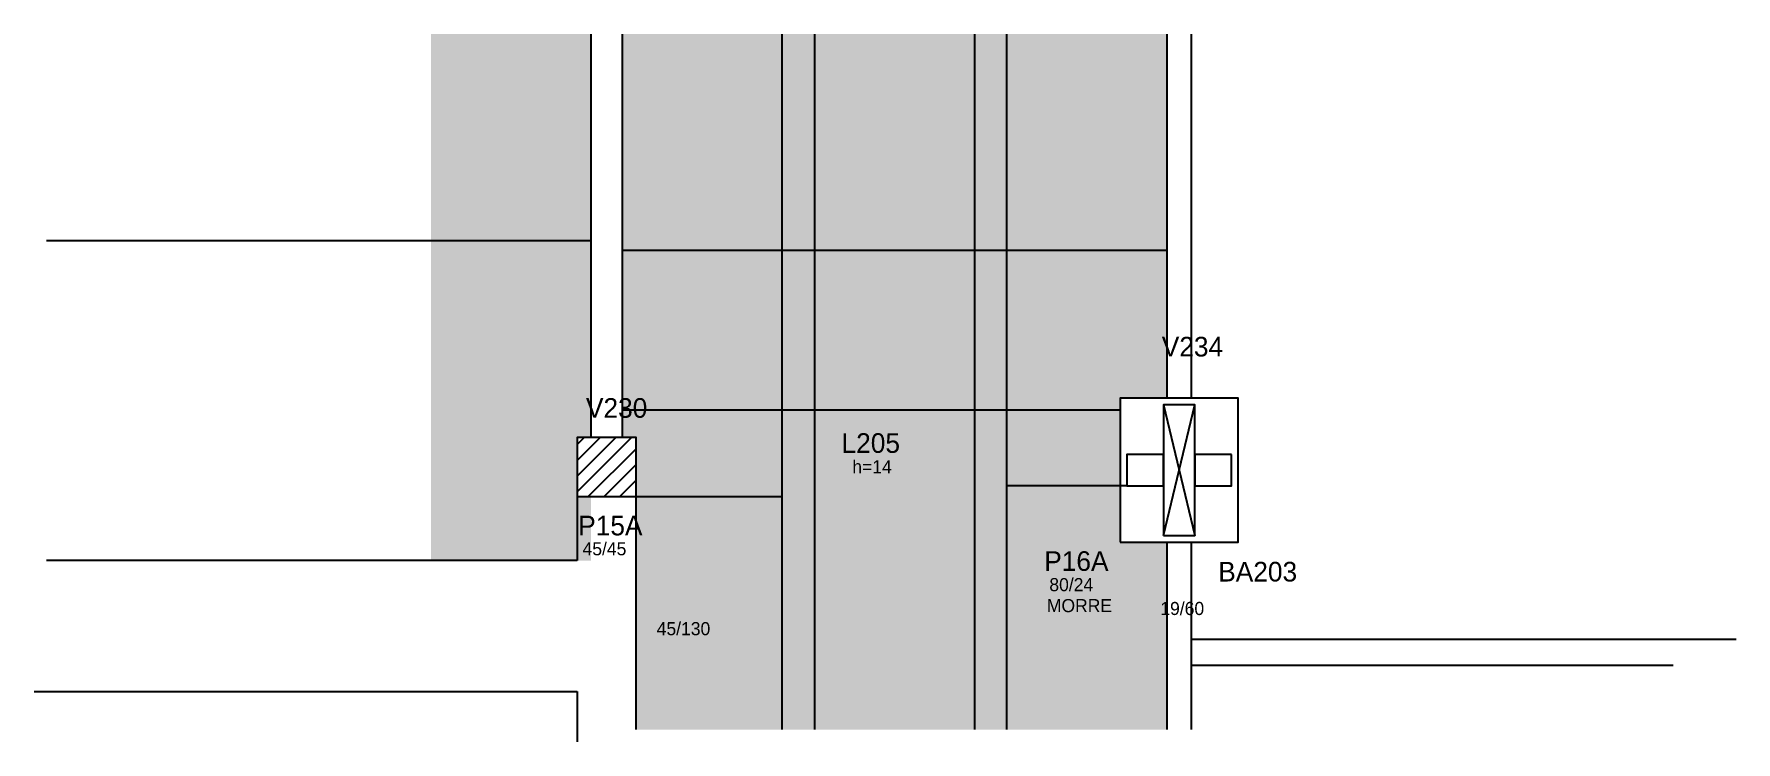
# Model space of a CAD drawing. Header units: metres. Extents: x 4495 to 5794, y 2340 to 2881.
import ezdxf

# ---------------------------------------------------------------- set-up
doc = ezdxf.new("R2010")
doc.units = ezdxf.units.M
for name, color, linetype in [('1', 7, 'Continuous'), ('3', 7, 'Continuous'), ('4', 7, 'Continuous'), ('7', 7, 'Continuous'), ('Hachura', 7, 'Continuous'), ('Painéis', 7, 'Continuous'), ('REAPROVEITAMENTO', 7, 'Continuous')]:
    doc.layers.add(name, color=color, linetype=linetype)

msp = doc.modelspace()

# ---------------------------------------------------------------- hatches: boundary and pattern name
at = {"layer": 'Hachura'}
h = msp.add_hatch(color=7, dxfattribs=at)
h.dxf.hatch_style = 1
h.paths.add_polyline_path([(5090.9, 2349.6), (5065.9, 2349.6), (5065.9, 2349.6), (5065.9, 2880.6), (5065.9, 2880.6), (5090.9, 2880.6), (5090.9, 2880.6), (5090.9, 2349.6)])
h = msp.add_hatch(color=7, dxfattribs=at)
h.dxf.hatch_style = 1
h.paths.add_polyline_path([(5237.4, 2349.6), (5212.9, 2349.6), (5212.9, 2349.6), (5212.9, 2880.6), (5212.9, 2880.6), (5237.4, 2880.6), (5237.4, 2880.6), (5237.4, 2349.6)])
at = {"layer": 'REAPROVEITAMENTO'}
h = msp.add_hatch(color=7, dxfattribs=at)
h.dxf.hatch_style = 1
h.paths.add_polyline_path([(4909.4, 2572.6), (4919.9, 2572.6), (4919.9, 2572.6), (4919.9, 2880.6), (4919.9, 2880.6), (4797.9, 2880.6), (4797.9, 2880.6), (4797.9, 2478.6), (4797.9, 2478.6), (4919.9, 2478.6), (4919.9, 2478.6), (4919.9, 2527.6), (4919.9, 2527.6), (4909.4, 2527.6), (4909.4, 2527.6), (4909.4, 2572.6)])
h = msp.add_hatch(color=7, dxfattribs=at)
h.dxf.hatch_style = 1
h.paths.add_polyline_path([(5237.4, 2880.6), (5237.4, 2593.6), (5237.4, 2593.6), (5323.9, 2593.6), (5323.9, 2593.6), (5323.9, 2602.6), (5323.9, 2602.6), (5359.4, 2602.6), (5359.4, 2602.6), (5359.4, 2880.6), (5359.4, 2880.6), (5237.4, 2880.6)])
h.paths.add_polyline_path([(5065.9, 2593.6), (5065.9, 2880.6), (5065.9, 2880.6), (4943.9, 2880.6), (4943.9, 2880.6), (4943.9, 2593.6), (4943.9, 2593.6), (5065.9, 2593.6)])
h.paths.add_polyline_path([(5090.9, 2880.6), (5090.9, 2593.6), (5090.9, 2593.6), (5212.9, 2593.6), (5212.9, 2593.6), (5212.9, 2880.6), (5212.9, 2880.6), (5090.9, 2880.6)])
h = msp.add_hatch(color=7, dxfattribs=at)
h.dxf.hatch_style = 1
h.paths.add_polyline_path([(4954.4, 2527.6), (4954.4, 2349.6), (4954.4, 2349.6), (5065.9, 2349.6), (5065.9, 2349.6), (5065.9, 2593.6), (5065.9, 2593.6), (4943.9, 2593.6), (4943.9, 2593.6), (4943.9, 2572.6), (4943.9, 2572.6), (4954.4, 2572.6), (4954.4, 2572.6), (4954.4, 2527.6)])
h = msp.add_hatch(color=7, dxfattribs=at)
h.dxf.hatch_style = 1
h.paths.add_polyline_path([(5212.9, 2593.6), (5090.9, 2593.6), (5090.9, 2593.6), (5090.9, 2349.6), (5090.9, 2349.6), (5212.9, 2349.6), (5212.9, 2349.6), (5212.9, 2593.6)])
h = msp.add_hatch(color=7, dxfattribs=at)
h.dxf.hatch_style = 1
h.paths.add_polyline_path([(5323.9, 2492.6), (5323.9, 2593.6), (5323.9, 2593.6), (5237.4, 2593.6), (5237.4, 2593.6), (5237.4, 2349.6), (5237.4, 2349.6), (5359.4, 2349.6), (5359.4, 2349.6), (5359.4, 2492.6), (5359.4, 2492.6), (5323.9, 2492.6)])

# ---------------------------------------------------------------- linework, layer by layer
at = {"layer": '1', "color": 7, "lineweight": 25}
for p, q in [((5356.9, 2597.6), (5380.9, 2497.6)), ((5356.9, 2497.6), (5380.9, 2597.6))]:
    msp.add_line(p, q, dxfattribs=at)
at = {"layer": '3', "color": 7, "lineweight": 25}
for p, q in [((4909.4, 2531), (4950.9, 2572.6)), ((4909.4, 2543.1), (4938.9, 2572.6)), ((4909.4, 2555.1), (4926.9, 2572.6)), ((4909.4, 2567.1), (4914.8, 2572.6)), ((4917.9, 2527.6), (4954.4, 2564)), ((4929.9, 2527.6), (4954.4, 2552)), ((4942, 2527.6), (4954.4, 2540)), ((4954, 2527.6), (4954.4, 2528))]:
    msp.add_line(p, q, dxfattribs=at)
for points in [[(4919.9, 2880.6), (4919.9, 2572.6)], [(4943.9, 2572.6), (4943.9, 2880.6)], [(5359.4, 2880.6), (5359.4, 2602.6)], [(5378.4, 2602.6), (5378.4, 2880.6)], [(5323.9, 2492.6), (5413.9, 2492.6), (5413.9, 2602.6), (5323.9, 2602.6), (5323.9, 2492.6)], [(4909.4, 2527.6), (4909.4, 2478.6)], [(4954.4, 2428.6), (4954.4, 2527.6)], [(5359.4, 2492.6), (5359.4, 2349.6)], [(5378.4, 2349.6), (5378.4, 2492.6)], [(4909.4, 2478.6), (4504.4, 2478.6)], [(4954.4, 2349.6), (4954.4, 2428.6)], [(4494.9, 2378.6), (4909.4, 2378.6)], [(4909.4, 2378.6), (4909.4, 2340.1)]]:
    msp.add_lwpolyline(points, dxfattribs=at)
at = {"layer": '7', "color": 7, "lineweight": 25}
for points in [[(5356.9, 2497.6), (5380.9, 2497.6), (5380.9, 2597.6), (5356.9, 2597.6), (5356.9, 2497.6)], [(4909.4, 2527.6), (4954.4, 2527.6), (4954.4, 2572.6), (4909.4, 2572.6), (4909.4, 2527.6)], [(5356.9, 2559.6), (5328.9, 2559.6), (5328.9, 2535.6), (5356.9, 2535.6), (5356.9, 2559.6)], [(5408.9, 2559.6), (5380.9, 2559.6), (5380.9, 2535.6), (5408.9, 2535.6), (5408.9, 2559.6)]]:
    msp.add_lwpolyline(points, dxfattribs=at)
at = {"layer": 'Painéis', "color": 7, "lineweight": 25}
for p, q in [((5065.9, 2349.6), (5065.9, 2880.6)), ((5090.9, 2349.6), (5090.9, 2880.6)), ((5212.9, 2349.6), (5212.9, 2880.6)), ((5237.4, 2349.6), (5237.4, 2880.6)), ((4919.9, 2722.6), (4504.4, 2722.6)), ((4943.9, 2715.6), (5359.4, 2715.6)), ((4943.9, 2593.6), (5323.9, 2593.6)), ((5328.9, 2535.6), (5237.4, 2535.6)), ((4954.4, 2527.6), (5065.9, 2527.6)), ((5378.4, 2418.6), (5793.9, 2418.6)), ((5378.4, 2398.6), (5745.9, 2398.6))]:
    msp.add_line(p, q, dxfattribs=at)

# ---------------------------------------------------------------- texts
at = {"layer": '3', "color": 7, "lineweight": 25}
for s, p in [('h=14', (5119.4, 2545.2)), ('45/45', (4913.5, 2482.6)), ('80/24', (5269.8, 2455.2)), ('MORRE', (5267.9, 2439.2)), ('19/60', (5354.5, 2437)), ('45/130', (4970.1, 2421.6))]:
    msp.add_text(s, height=10, dxfattribs=at).set_placement(p)
at = {"layer": '4', "color": 7, "lineweight": 25}
for s, p in [('V234', (5355.6, 2634.4)), ('V230', (4916.1, 2587.6)), ('L205', (5111.2, 2560.8)), ('P15A', (4910.2, 2497.8)), ('P16A', (5265.9, 2470.7)), ('BA203', (5398.7, 2462.6))]:
    msp.add_text(s, height=15, dxfattribs=at).set_placement(p)

doc.saveas('drawing.dxf')
